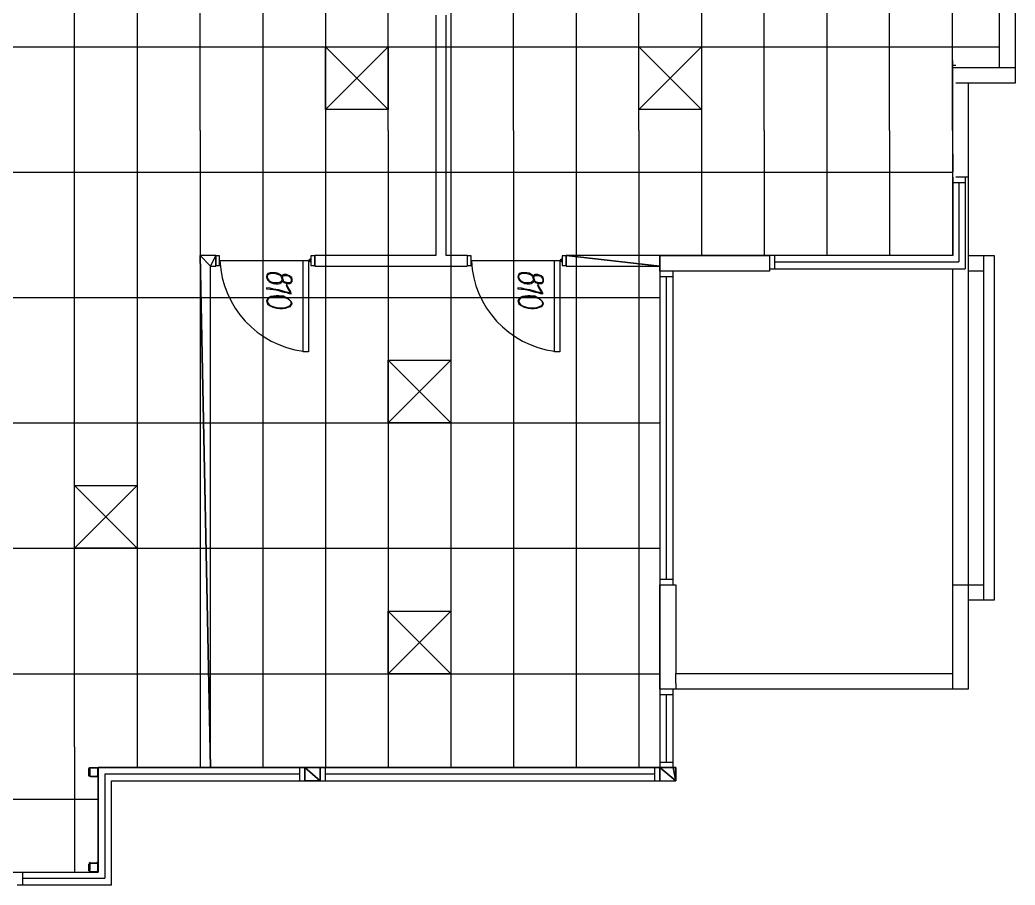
# Model space of a CAD drawing. Header units: millimetres. Extents: x -105583 to -84239, y 226362 to 247787.
# Drawn here: x -93764 to -84239, y 229527 to 237806 of the extents above; entities that cross this region are included whole.
import ezdxf

# ---------------------------------------------------------------- set-up
doc = ezdxf.new("R2010")
doc.units = ezdxf.units.MM
doc.header["$LTSCALE"] = 25.4
doc.linetypes.add('HIDDEN', pattern=[0.375, 0.25, -0.125])
doc.layers.get('0').update_dxf_attribs({"true_color": 0xff5454})
for name, color, linetype, true_color in [('02_Lvl_1', 7, 'Continuous', 0x009987), ('AC', 3, 'Continuous', 0x00ff00), ('Door', 7, 'Continuous', 0x009987), ('PDF_COLUMNS', 7, 'Continuous', 0x000000), ('PDF_DOORS', 7, 'Continuous', 0x000000), ('PDF_FASCIA', 7, 'Continuous', 0x000000), ('PDF_HATCH', 7, 'Continuous', 0x000000), ('PDF_PANELS', 1, 'Continuous', 0xff0000), ('PDF_PARTITIONS', 7, 'Continuous', 0x000000), ('PDF_WINDOWS', 7, 'HIDDEN', 0x000000), ('Tiles', 7, 'HIDDEN', 0xb3b3b3)]:
    doc.layers.add(name, color=color, linetype=linetype, true_color=true_color)

# ---------------------------------------------------------------- blocks, each defined once
blk = doc.blocks.new('Group_13')
at = {"layer": 'AC', "color": 0}
for p, q in [((0, 600), (300, 300)), ((0, 600), (600, 600)), ((0, 0), (0, 600)), ((600, 600), (300, 300)), ((600, 600), (600, 0)), ((300, 300), (0, 0)), ((300, 300), (600, 0)), ((600, 0), (0, 0))]:
    blk.add_line(p, q, dxfattribs=at)
blk = doc.blocks.new('Group_22')
at = {"layer": 'AC', "color": 0}
for p, q in [((0, 600), (300, 300)), ((0, 600), (600, 600)), ((0, 0), (0, 600)), ((600, 600), (300, 300)), ((600, 600), (600, 0)), ((300, 300), (0, 0)), ((300, 300), (600, 0)), ((600, 0), (0, 0))]:
    blk.add_line(p, q, dxfattribs=at)
blk.add_blockref('Group_13', (0, 0), dxfattribs=at)
blk = doc.blocks.new('Group_1')
at = {"color": 0}
for p, q in [((14803.9, 14528.8), (14655.8, 14528.8)), ((18055.1, 14528.8), (18207.5, 14528.8))]:
    blk.add_line(p, q, dxfattribs=at)
at = {"layer": 'PDF_COLUMNS', "color": 7, "true_color": 0xffffff}
for p, q in [((12589.9, 14643.1), (12590.1, 14644)), ((12589.9, 14579.6), (12589.9, 14643.1)), ((12590.1, 14578.6), (12589.9, 14579.6)), ((12590.1, 14644), (12590.3, 14645)), ((12590.3, 14577.7), (12590.1, 14578.6)), ((12590.3, 14645), (12590.6, 14645.9)), ((12590.6, 14576.8), (12590.3, 14577.7)), ((12590.6, 14645.9), (12591, 14646.8)), ((12591, 14575.9), (12590.6, 14576.8)), ((12591, 14646.8), (12591.4, 14647.7)), ((12591.4, 14575), (12591, 14575.9)), ((12591.4, 14647.7), (12591.8, 14648.5)), ((12591.8, 14574.1), (12591.4, 14575)), ((12591.8, 14648.5), (12592.4, 14649.3)), ((12592.4, 14573.3), (12591.8, 14574.1)), ((12592.4, 14649.3), (12592.9, 14650.1)), ((12592.9, 14572.5), (12592.4, 14573.3)), ((12592.9, 14650.1), (12593.6, 14650.9)), ((12593.6, 14650.9), (12594.2, 14651.6)), ((12594.2, 14651.6), (12594.9, 14652.2)), ((12594.9, 14652.2), (12595.7, 14652.8)), ((12595.7, 14652.8), (12596.5, 14653.4)), ((12596.5, 14653.4), (12597.3, 14653.9)), ((12597.3, 14653.9), (12598.2, 14654.3)), ((12598.2, 14654.3), (12599.1, 14654.7)), ((12598.4, 14638.8), (12598.4, 14579.6)), ((12599.1, 14654.7), (12600, 14655)), ((12600, 14655), (12600.9, 14655.3)), ((12600.9, 14655.3), (12601.8, 14655.5)), ((12601.8, 14655.5), (12602.8, 14655.6)), ((12606.8, 14655.8), (12665.9, 14655.6)), ((12666.1, 14647.3), (12606.8, 14647.3)), ((12665.9, 14655.6), (12666.9, 14655.5)), ((12666.9, 14655.5), (12667.8, 14655.3)), ((12667.8, 14655.3), (12668.8, 14655)), ((12668.8, 14655), (12669.7, 14654.7)), ((12669.7, 14654.7), (12670.6, 14654.3)), ((12670.4, 14573.1), (12671, 14573.5)), ((12670.6, 14654.3), (12671.4, 14653.9)), ((12671, 14573.5), (12671.5, 14574)), ((12671.4, 14653.9), (12672.2, 14653.4)), ((12671.5, 14574), (12672, 14574.5)), ((12672, 14574.5), (12672.5, 14575.1)), ((12672.2, 14653.4), (12673, 14652.8)), ((12672.5, 14575.1), (12672.9, 14575.6)), ((12672.9, 14575.6), (12673.3, 14576.2)), ((12673, 14652.8), (12673.8, 14652.2)), ((12673.3, 14576.2), (12673.6, 14576.9)), ((12673.6, 14576.9), (12673.9, 14577.5)), ((12673.8, 14652.2), (12674.5, 14651.6)), ((12673.9, 14577.5), (12674.2, 14578.2)), ((12674.2, 14578.2), (12674.4, 14578.9)), ((12674.4, 14578.9), (12674.6, 14579.6)), ((12674.5, 14651.6), (12675.2, 14650.9)), ((12674.6, 14579.6), (12674.6, 14638.8)), ((12675.2, 14650.9), (12675.8, 14650.1)), ((12675.8, 14650.1), (12676.4, 14649.3)), ((12676.5, 14573.3), (12675.9, 14572.5)), ((12676.4, 14649.3), (12676.9, 14648.5)), ((12677, 14574.1), (12676.5, 14573.3)), ((12676.9, 14648.5), (12677.4, 14647.7)), ((12677.4, 14575), (12677, 14574.1)), ((12677.4, 14647.7), (12677.8, 14646.8)), ((12677.8, 14575.9), (12677.4, 14575)), ((12677.8, 14646.8), (12678.1, 14645.9)), ((12678.2, 14576.8), (12677.8, 14575.9)), ((12678.1, 14645.9), (12678.4, 14645)), ((12678.4, 14577.7), (12678.2, 14576.8)), ((12678.4, 14645), (12678.6, 14644)), ((12678.7, 14578.6), (12678.4, 14577.7)), ((12678.6, 14644), (12678.8, 14643.1)), ((12678.8, 14579.6), (12678.7, 14578.6)), ((12593.6, 14571.8), (12592.9, 14572.5)), ((12594.2, 14571.1), (12593.6, 14571.8)), ((12594.9, 14570.5), (12594.2, 14571.1)), ((12595.7, 14569.8), (12594.9, 14570.5)), ((12596.5, 14569.3), (12595.7, 14569.8)), ((12597.3, 14568.8), (12596.5, 14569.3)), ((12598.2, 14568.3), (12597.3, 14568.8)), ((12599.1, 14568), (12598.2, 14568.3)), ((12600, 14567.6), (12599.1, 14568)), ((12600.9, 14567.4), (12600, 14567.6)), ((12601.8, 14567.2), (12600.9, 14567.4)), ((12602.8, 14567), (12601.8, 14567.2)), ((12606.8, 14571.1), (12665.8, 14571.3)), ((12666.1, 14566.9), (12606.8, 14566.9)), ((12665.8, 14571.3), (12666.5, 14571.4)), ((12667.1, 14567), (12666.1, 14566.9)), ((12666.5, 14571.4), (12667.2, 14571.6)), ((12668, 14567.3), (12667.1, 14567)), ((12667.2, 14571.6), (12667.9, 14571.8)), ((12667.9, 14571.8), (12668.5, 14572)), ((12668.9, 14567.5), (12668, 14567.3)), ((12668.5, 14572), (12669.2, 14572.4)), ((12669.8, 14567.9), (12668.9, 14567.5)), ((12669.2, 14572.4), (12669.8, 14572.7)), ((12669.8, 14572.7), (12670.4, 14573.1)), ((12670.7, 14568.3), (12669.8, 14567.9)), ((12671.6, 14568.7), (12670.7, 14568.3)), ((12672.4, 14569.2), (12671.6, 14568.7)), ((12673.2, 14569.8), (12672.4, 14569.2)), ((12673.9, 14570.4), (12673.2, 14569.8)), ((12674.6, 14571.1), (12673.9, 14570.4)), ((12675.3, 14571.8), (12674.6, 14571.1)), ((12675.9, 14572.5), (12675.3, 14571.8)), ((12589.9, 13665.2), (12589.9, 13728.7)), ((12598.4, 13728.7), (12598.4, 13669.4)), ((12606.8, 13741.4), (12666.1, 13741.4)), ((12666.1, 13737.1), (12606.8, 13737.1)), ((12666.1, 13741.4), (12666.8, 13741.2)), ((12666.8, 13741.2), (12667.5, 13741)), ((12667.5, 13741), (12668.2, 13740.7)), ((12668.2, 13740.7), (12668.8, 13740.4)), ((12668.8, 13740.4), (12669.4, 13740.1)), ((12669.4, 13740.1), (12670, 13739.7)), ((12670, 13739.7), (12670.6, 13739.3)), ((12670.6, 13739.3), (12671.2, 13738.8)), ((12671.2, 13738.8), (12671.7, 13738.3)), ((12671.7, 13738.3), (12672.1, 13737.8)), ((12672.1, 13737.8), (12672.6, 13737.2)), ((12672.6, 13737.2), (12673, 13736.6)), ((12673, 13736.6), (12673.3, 13736)), ((12673.3, 13736), (12673.6, 13735.3)), ((12673.6, 13735.3), (12673.9, 13734.7)), ((12673.9, 13734.7), (12674.1, 13734)), ((12674.1, 13734), (12674.3, 13733.3)), ((12674.3, 13733.3), (12674.4, 13732.6)), ((12674.6, 13669.4), (12674.6, 13728.7)), ((12606.8, 13660.9), (12665.8, 13661.1)), ((12665.8, 13661.1), (12666.5, 13661.2)), ((12666.5, 13661.2), (12667.2, 13661.4)), ((12667.2, 13661.4), (12667.9, 13661.6)), ((12667.9, 13661.6), (12668.5, 13661.9)), ((12668.5, 13661.9), (12669.2, 13662.2)), ((12669.2, 13662.2), (12669.8, 13662.5)), ((12669.8, 13662.5), (12670.4, 13662.9)), ((12670.4, 13662.9), (12671, 13663.4)), ((12671, 13663.4), (12671.5, 13663.9)), ((12671.5, 13663.9), (12672, 13664.4)), ((12672, 13664.4), (12672.5, 13664.9)), ((12672.5, 13664.9), (12672.9, 13665.5)), ((12672.9, 13665.5), (12673.3, 13666.1)), ((12673.3, 13666.1), (12673.6, 13666.7)), ((12673.6, 13666.7), (12673.9, 13667.4)), ((12673.9, 13667.4), (12674.2, 13668)), ((12674.2, 13668), (12674.4, 13668.7)), ((12674.4, 13668.7), (12674.6, 13669.4))]:
    blk.add_line(p, q, dxfattribs=at)
for centre, radius, start, end in [((12604.7, 14641), 10.6, 99.69748, 170.30252), ((12604.7, 14581.7), 10.6, 189.69748, 260.30252), ((12664, 14641), 10.6, 9.66018, 80.33979), ((12604.7, 13730.8), 14.8, 97.48223, 172.51777), ((12604.7, 13730.8), 10.6, 99.69748, 170.30252), ((12664, 13730.8), 14.8, 7.49718, 82.52138), ((12604.7, 13671.5), 14.8, 187.48223, 262.51777), ((12604.7, 13671.5), 10.6, 189.69748, 260.30252), ((12664, 13671.5), 14.8, 277.48223, 352.51777)]:
    blk.add_arc(centre, radius, start, end, dxfattribs=at)
at = {"layer": 'PDF_FASCIA', "color": 7, "true_color": 0xffffff}
for p, q in [((21306.3, 21352.9), (21306.3, 22055.6)), ((21454.5, 22055.6), (21454.5, 21352.9)), ((21005.8, 19553.7), (21153.9, 19553.7)), ((21153.9, 19553.7), (21255.5, 19553.7)), ((21153.9, 19405.6), (21153.9, 19553.7)), ((21255.5, 19553.7), (21255.5, 17619.1)), ((21153.9, 19405.6), (21005.8, 19405.6)), ((21153.9, 16404.1), (21153.9, 19405.6)), ((21255.5, 17619.1), (21255.5, 16256)), ((21005.8, 16404.1), (21153.9, 16404.1)), ((21153.9, 16256), (21153.9, 16404.1)), ((21153.9, 16256), (21005.8, 16256)), ((21255.5, 16256), (21153.9, 16256))]:
    blk.add_line(p, q, dxfattribs=at)
at = {"layer": 'PDF_PANELS', "color": 7, "true_color": 0xffffff}
for p, q in [((20857.6, 21352.9), (21306.3, 21352.9)), ((20857.6, 21306.3), (20857.6, 21352.9)), ((21306.3, 21352.9), (21454.5, 21352.9)), ((21454.5, 21352.9), (21454.5, 21204.7)), ((20857.6, 21204.7), (20857.6, 21306.3)), ((20857.6, 20751.8), (20857.6, 21204.7)), ((21005.8, 21204.7), (20887.2, 21204.7)), ((21005.8, 21204.7), (21005.8, 20303)), ((21454.5, 21204.7), (21005.8, 21204.7)), ((20857.6, 20404.6), (20857.6, 20751.8)), ((20857.6, 20303), (20857.6, 20404.6)), ((21005.8, 20303), (20980.4, 20303)), ((21005.8, 20303), (21005.8, 19553.7)), ((18055.1, 19553.7), (19105, 19553.7)), ((18055.1, 19405.6), (18055.1, 19553.7)), ((19105, 19553.7), (19105, 19426.7)), ((21005.8, 19553.7), (21005.8, 19405.6)), ((18182.1, 19405.6), (18055.1, 19405.6)), ((18969.5, 19405.6), (18182.1, 19405.6)), ((19105, 19405.6), (18969.5, 19405.6)), ((19105, 19426.7), (19105, 19405.6)), ((20857.6, 16404.1), (20857.6, 19426.7)), ((21005.8, 19405.6), (21005.8, 16404.1)), ((18055.1, 15405.1), (18055.1, 16404.1)), ((18055.1, 16404.1), (18182.1, 16404.1)), ((18182.1, 16404.1), (18207.5, 16404.1)), ((18207.5, 16404.1), (18207.5, 15697.2)), ((20857.6, 16404.1), (21005.8, 16404.1)), ((20857.6, 15879.2), (20857.6, 16404.1)), ((21005.8, 16404.1), (21005.8, 16256)), ((21005.8, 16256), (21005.8, 16230.6)), ((21005.8, 16230.6), (21005.8, 15405.1)), ((20857.6, 15553.2), (20857.6, 15879.2)), ((18207.5, 15697.2), (18207.5, 15671.8)), ((18207.5, 15671.8), (18207.5, 15553.2)), ((18207.5, 15553.2), (20857.6, 15553.2)), ((18207.5, 15477), (18207.5, 15553.2)), ((20857.6, 15405.1), (20857.6, 15553.2)), ((18207.5, 15460.1), (18207.5, 15477)), ((18207.5, 15460.1), (18207.5, 15405.1)), ((18182.1, 15405.1), (18055.1, 15405.1)), ((18207.5, 15405.1), (18182.1, 15405.1)), ((19532.6, 15405.1), (18207.5, 15405.1)), ((20857.6, 15405.1), (19532.6, 15405.1)), ((21005.8, 15405.1), (20857.6, 15405.1)), ((14655.8, 14655.8), (14803.9, 14655.8)), ((14655.8, 14528.8), (14655.8, 14655.8)), ((14803.9, 14655.8), (14803.9, 14528.8)), ((18055.1, 14655.8), (18182.1, 14655.8)), ((18055.1, 14528.8), (18055.1, 14655.8)), ((18182.1, 14655.8), (18207.5, 14655.8)), ((18207.5, 14655.8), (18207.5, 14528.8))]:
    blk.add_line(p, q, dxfattribs=at)
at = {"layer": 'PDF_WINDOWS', "color": 7, "true_color": 0xffffff}
for p, q in [((20857.6, 20303), (20857.6, 20252.2)), ((20980.4, 20303), (20887.2, 20303)), ((20980.4, 20252.2), (20980.4, 20303)), ((20857.6, 20252.2), (20916.9, 20252.2)), ((20857.6, 20252.2), (20857.6, 19553.7)), ((20916.9, 20252.2), (20916.9, 19490.2)), ((20916.9, 20252.2), (20980.4, 20252.2)), ((20980.4, 19426.7), (20980.4, 20252.2)), ((19155.8, 19553.7), (19105, 19553.7)), ((20857.6, 19553.7), (19155.8, 19553.7)), ((19155.8, 19490.2), (19155.8, 19553.7)), ((19155.8, 19426.7), (19155.8, 19490.2)), ((20916.9, 19490.2), (19155.8, 19490.2)), ((18055.1, 19405.6), (18055.1, 19354.8)), ((18055.1, 19354.8), (18118.6, 19354.8)), ((18055.1, 19354.8), (18055.1, 16454.9)), ((18118.6, 16454.9), (18118.6, 19354.8)), ((18118.6, 19354.8), (18182.1, 19354.8)), ((18182.1, 19354.8), (18182.1, 19405.6)), ((18182.1, 16454.9), (18182.1, 19354.8)), ((19105, 19426.7), (19155.8, 19426.7)), ((19155.8, 19426.7), (20857.6, 19426.7)), ((20857.6, 19426.7), (20980.4, 19426.7)), ((18118.6, 16454.9), (18055.1, 16454.9)), ((18055.1, 16454.9), (18055.1, 16404.1)), ((18182.1, 16454.9), (18118.6, 16454.9)), ((18182.1, 16404.1), (18182.1, 16454.9)), ((18055.1, 15405.1), (18055.1, 15354.3)), ((18055.1, 15354.3), (18118.6, 15354.3)), ((18055.1, 15354.3), (18055.1, 14702.3)), ((18118.6, 14702.3), (18118.6, 15354.3)), ((18118.6, 15354.3), (18182.1, 15354.3)), ((18182.1, 15354.3), (18182.1, 15405.1)), ((18182.1, 14702.3), (18182.1, 15354.3)), ((18118.6, 14702.3), (18055.1, 14702.3)), ((18055.1, 14702.3), (18055.1, 14655.8)), ((18182.1, 14702.3), (18118.6, 14702.3)), ((18182.1, 14655.8), (18182.1, 14702.3)), ((12678.8, 14655.8), (12678.8, 14643.1)), ((14605, 14655.8), (12678.8, 14655.8)), ((12678.8, 14643.1), (12678.8, 14579.6)), ((12678.8, 14579.6), (12678.8, 13728.7)), ((12742.3, 14592.3), (12742.3, 13593.2)), ((14605, 14592.3), (12742.3, 14592.3)), ((14605, 14655.8), (14605, 14592.3)), ((14655.8, 14655.8), (14605, 14655.8)), ((14605, 14592.3), (14605, 14528.8)), ((14854.7, 14655.8), (14803.9, 14655.8)), ((14854.7, 14592.3), (14854.7, 14655.8)), ((18004.3, 14655.8), (14854.7, 14655.8)), ((14854.7, 14528.8), (14854.7, 14592.3)), ((18004.3, 14592.3), (14854.7, 14592.3)), ((18004.3, 14655.8), (18004.3, 14592.3)), ((18055.1, 14655.8), (18004.3, 14655.8)), ((18004.3, 14592.3), (18004.3, 14528.8)), ((12805.8, 13529.7), (12805.8, 14528.8)), ((12805.8, 14528.8), (14605, 14528.8)), ((14605, 14528.8), (14655.8, 14528.8)), ((14803.9, 14528.8), (14854.7, 14528.8)), ((14854.7, 14528.8), (18004.3, 14528.8)), ((18004.3, 14528.8), (18055.1, 14528.8)), ((12678.8, 13728.7), (12678.8, 13665.2)), ((11904.1, 13652.5), (11954.9, 13652.5)), ((11954.9, 13652.5), (11954.9, 13593.2)), ((11954.9, 13652.5), (12606.8, 13652.5)), ((12606.8, 13652.5), (12666.1, 13652.5)), ((12666.1, 13652.5), (12678.8, 13652.5)), ((12678.8, 13665.2), (12678.8, 13652.5)), ((11954.9, 13529.7), (11904.1, 13529.7)), ((12742.3, 13593.2), (11954.9, 13593.2)), ((11954.9, 13593.2), (11954.9, 13529.7)), ((12805.8, 13529.7), (11954.9, 13529.7))]:
    blk.add_line(p, q, dxfattribs=at)
at = {"color": 0}
mesh = blk.add_polyface(dxfattribs=at)
corners = [(14803.9, 14528.8), (14655.8, 14655.8), (14655.8, 14528.8), (14803.9, 14655.8)]
mesh.append_faces([[corners[k] for k in face] for face in [(0, 1, 2), (1, 0, 3)]], dxfattribs={"vtx0": -1, "color": 0})
mesh = blk.add_polyface(dxfattribs=at)
corners = [(18207.5, 14528.8), (18055.1, 14655.8), (18055.1, 14528.8), (18182.1, 14655.8), (18207.5, 14655.8)]
mesh.append_faces([[corners[k] for k in face] for face in [(0, 1, 2), (3, 0, 4)]], dxfattribs={"vtx0": -1, "color": 0})
mesh.append_faces([[corners[k] for k in face] for face in [(1, 0, 3)]], dxfattribs={"vtx0": -1, "vtx1": -1, "color": 0})
blk = doc.blocks.new('Group_2')
at = {"color": 0}
blk.add_blockref('Group_1', (0, 0), dxfattribs=at)
blk = doc.blocks.new('Group_5')
at = {"layer": 'Tiles', "color": 0}
for p, q in [((276619.9, 170132.2), (276619.9, 171332.2)), ((277219.9, 171332.2), (277219.9, 170132.2)), ((277819.9, 170132.2), (277819.9, 171332.2)), ((278419.9, 171332.2), (278419.9, 170132.2)), ((279019.9, 171332.2), (279019.9, 170132.2)), ((279619.9, 170132.2), (279619.9, 171332.2)), ((280219.3, 171332.2), (280219.3, 170132.2)), ((280819.9, 170132.2), (280819.9, 171332.2)), ((281419.9, 171332.2), (281419.9, 170132.2)), ((282019.9, 170132.2), (282019.9, 171332.2)), ((282619.8, 171332.2), (282619.9, 170132.2)), ((283219.9, 170132.2), (283219.9, 171332.2)), ((283819.9, 171332.2), (283819.9, 170132.2)), ((284419.9, 170132.2), (284419.9, 171332.2)), ((285019.9, 171332.2), (285019.9, 170132.2)), ((276019.9, 170132.2), (276619.9, 170132.2)), ((276619.9, 170132.2), (277219.9, 170132.2)), ((276619.9, 168932.2), (276619.9, 170132.2)), ((277219.9, 170132.2), (277219.9, 169329.2)), ((277219.9, 170132.2), (277819.9, 170132.2)), ((277819.9, 169329.2), (277819.9, 170132.2)), ((277819.9, 170132.2), (278419.9, 170132.2)), ((278419.9, 170132.2), (278419.9, 169329.2)), ((278419.9, 170132.2), (279019.9, 170132.2)), ((279019.9, 170132.2), (279019.9, 169329.2)), ((279019.9, 170132.2), (279619.9, 170132.2)), ((279619.9, 169329.2), (279619.9, 170132.2)), ((279619.9, 170132.2), (280219.3, 170132.2)), ((280219.3, 170132.2), (280219.3, 169329.2)), ((280219.3, 170132.2), (280819.9, 170132.2)), ((280819.9, 169329.2), (280819.9, 170132.2)), ((280819.9, 170132.2), (281419.9, 170132.2)), ((281419.9, 170132.2), (281419.9, 169329.2)), ((281419.9, 170132.2), (282019.9, 170132.2)), ((282019.9, 169329.2), (282019.9, 170132.2)), ((282019.9, 170132.2), (282619.9, 170132.2)), ((282619.9, 170132.2), (282619.9, 169329.2)), ((282619.9, 170132.2), (283219.9, 170132.2)), ((283219.9, 169329.2), (283219.9, 170132.2)), ((283219.9, 170132.2), (283819.9, 170132.2)), ((283819.9, 170132.2), (283819.9, 169329.2)), ((283819.9, 170132.2), (284419.9, 170132.2)), ((284419.9, 169329.2), (284419.9, 170132.2)), ((284419.9, 170132.2), (285019.9, 170132.2)), ((285019.9, 170132.2), (285019.9, 169329.2)), ((285019.9, 170132.2), (285024.2, 168932.2)), ((285019.9, 170132.2), (285472.9, 170132.2)), ((277219.9, 169329.2), (277219.9, 168932.2)), ((277819.9, 169329.2), (277819.9, 168932.2)), ((278419.9, 169329.2), (278419.9, 168932.2)), ((279019.9, 169329.2), (279019.9, 168932.2)), ((279619.9, 169329.2), (279619.9, 168932.2)), ((280219.3, 169329.2), (280219.3, 168932.2)), ((280819.9, 169329.2), (280819.9, 168932.2)), ((281419.9, 169329.2), (281419.9, 168932.2)), ((282019.9, 169329.2), (282019.9, 168932.2)), ((282619.9, 169329.2), (282619.9, 168932.2)), ((283219.9, 169329.2), (283219.9, 168932.2)), ((283819.9, 169329.2), (283819.9, 168932.2)), ((284419.9, 169329.2), (284419.9, 168932.2)), ((285024.2, 168932.2), (285024.2, 169329.2)), ((276019.9, 168932.2), (276619.9, 168932.2)), ((276619.9, 167732.2), (276619.9, 168932.2)), ((276619.9, 168932.2), (277219.9, 168932.2)), ((277219.9, 168932.2), (277819.9, 168932.2)), ((277219.9, 168932.2), (277219.9, 167732.2)), ((277819.9, 168932.2), (278419.9, 168932.2)), ((277819.9, 168932.2), (277819.9, 167732.2)), ((278419.9, 168932.2), (279019.9, 168932.2)), ((278419.9, 168932.2), (278419.9, 167732.2)), ((279019.9, 168932.2), (279619.9, 168932.2)), ((279019.9, 168932.2), (279019.9, 167732.2)), ((279619.9, 168932.2), (280219.3, 168932.2)), ((279619.9, 168932.2), (279619.9, 167732.2)), ((280219.3, 168932.2), (280819.9, 168932.2)), ((280219.3, 168932.2), (280219.3, 167732.2)), ((280819.9, 168932.2), (281419.9, 168932.2)), ((280819.9, 168932.2), (280819.9, 167732.2)), ((281419.9, 168932.2), (282019.9, 168932.2)), ((281419.9, 168932.2), (281419.9, 167732.2)), ((282019.9, 168932.2), (282619.9, 168932.2)), ((282019.9, 168932.2), (282019.9, 167732.2)), ((282619.9, 168932.2), (283219.9, 168932.2)), ((282619.9, 168932.2), (282619.9, 168133.5)), ((283219.9, 168932.2), (283819.9, 168932.2)), ((283219.9, 168932.2), (283219.9, 168133.5)), ((283819.9, 168932.2), (284419.9, 168932.2)), ((283819.9, 168932.2), (283819.9, 168133.5)), ((284419.9, 168932.2), (285024.2, 168932.2)), ((284419.9, 168932.2), (284419.9, 168133.5)), ((285024.2, 168880.5), (285024.2, 168932.2)), ((285024.2, 168133.5), (285024.2, 168880.5)), ((282619.9, 168133.5), (282221.7, 168133.5)), ((282221.7, 168133.5), (282221.7, 167732.2)), ((283219.9, 168133.5), (282619.9, 168133.5)), ((283819.9, 168133.5), (283219.9, 168133.5)), ((284419.9, 168133.5), (283819.9, 168133.5)), ((285024.2, 168133.5), (284419.9, 168133.5)), ((276019.9, 167732.2), (276619.9, 167732.2)), ((276619.9, 166532.2), (276619.9, 167732.2)), ((276619.9, 167732.2), (277219.9, 167732.2)), ((277219.9, 167732.2), (277819.9, 167732.2)), ((277219.9, 167732.2), (277219.9, 166532.2)), ((277819.9, 167732.2), (278419.9, 167732.2)), ((277819.9, 167732.2), (277819.9, 166532.2)), ((278419.9, 167732.2), (279019.9, 167732.2)), ((278419.9, 167732.2), (278419.9, 166532.2)), ((279019.9, 167732.2), (279619.9, 167732.2)), ((279019.9, 167732.2), (279019.9, 166532.2)), ((279619.9, 167732.2), (280219.3, 167732.2)), ((279619.9, 167732.2), (279619.9, 166532.2)), ((280219.3, 167732.2), (280819.9, 167732.2)), ((280219.3, 167732.2), (280219.3, 166532.2)), ((280819.9, 167732.2), (281419.9, 167732.2)), ((280819.9, 167732.2), (280819.9, 166532.2)), ((281419.9, 167732.2), (282019.9, 167732.2)), ((281419.9, 167732.2), (281419.9, 166532.2)), ((282019.9, 167732.2), (282019.9, 166532.2)), ((282019.9, 167732.2), (282221.7, 167732.2)), ((282221.7, 167732.2), (282221.7, 166532.2)), ((276019.9, 166532.2), (276619.9, 166532.2)), ((276619.9, 166532.2), (276845.4, 166532.2)), ((276619.9, 165332.2), (276619.9, 166532.2)), ((276845.4, 166532.2), (277219.9, 166532.2)), ((277219.9, 166532.2), (277819.9, 166532.2)), ((277219.9, 166532.2), (277219.9, 165332.2)), ((277819.9, 166532.2), (278419.9, 166532.2)), ((277819.9, 166532.2), (277819.9, 165332.2)), ((278419.9, 166532.2), (279019.9, 166532.2)), ((278419.9, 166532.2), (278419.9, 165332.2)), ((279019.9, 166532.2), (279619.9, 166532.2)), ((279019.9, 166532.2), (279019.9, 165332.2)), ((279619.9, 166532.2), (280219.3, 166532.2)), ((279619.9, 166532.2), (279619.9, 165332.2)), ((280219.3, 166532.2), (280819.9, 166532.2)), ((280219.3, 166532.2), (280219.3, 165332.2)), ((280819.9, 166532.2), (281419.9, 166532.2)), ((280819.9, 166532.2), (280819.9, 165332.2)), ((281419.9, 166532.2), (282019.9, 166532.2)), ((281419.9, 166532.2), (281419.9, 165332.2)), ((282019.9, 166532.2), (282019.9, 165332.2)), ((282019.9, 166532.2), (282221.7, 166532.2)), ((282221.7, 166532.2), (282221.7, 165332.2)), ((276019.9, 165332.2), (276619.9, 165332.2)), ((276619.9, 165332.2), (276845.4, 165332.2)), ((276619.9, 164132.2), (276619.9, 165332.2)), ((276845.4, 165332.2), (277219.9, 165332.2)), ((277219.9, 165332.2), (277819.9, 165332.2)), ((277219.9, 165332.2), (277219.9, 164132.2)), ((277819.9, 165332.2), (278419.9, 165332.2)), ((277819.9, 165332.2), (277819.9, 164132.2)), ((278419.9, 165332.2), (279019.9, 165332.2)), ((278419.9, 165332.2), (278419.9, 164132.2)), ((279019.9, 165332.2), (279619.9, 165332.2)), ((279019.9, 165332.2), (279019.9, 164132.2)), ((279619.9, 165332.2), (280219.3, 165332.2)), ((279619.9, 165332.2), (279619.9, 164132.2)), ((280219.3, 165332.2), (280819.9, 165332.2)), ((280219.3, 165332.2), (280219.3, 164132.2)), ((280819.9, 165332.2), (281419.9, 165332.2)), ((280819.9, 165332.2), (280819.9, 164132.2)), ((281419.9, 165332.2), (282019.9, 165332.2)), ((281419.9, 165332.2), (281419.9, 164132.2)), ((282019.9, 165332.2), (282019.9, 164132.2)), ((282019.9, 165332.2), (282221.7, 165332.2)), ((282221.7, 165332.2), (282221.7, 164132.2)), ((276019.9, 164132.2), (276619.9, 164132.2)), ((276619.9, 163432.2), (276619.9, 164132.2)), ((276619.9, 164132.2), (277219.9, 164132.2)), ((277219.9, 164132.2), (277819.9, 164132.2)), ((277219.9, 164132.2), (277219.9, 163235.5)), ((277819.9, 164132.2), (278419.9, 164132.2)), ((277819.9, 164132.2), (277819.9, 163235.5)), ((278419.9, 164132.2), (279019.9, 164132.2)), ((278419.9, 164132.2), (278419.9, 163235.5)), ((279019.9, 164132.2), (279619.9, 164132.2)), ((279019.9, 164132.2), (279019.9, 163235.5)), ((279619.9, 164132.2), (280219.3, 164132.2)), ((279619.9, 164132.2), (279619.9, 163235.5)), ((280219.3, 164132.2), (280819.9, 164132.2)), ((280219.3, 164132.2), (280219.3, 163235.5)), ((280819.9, 164132.2), (281419.9, 164132.2)), ((280819.9, 164132.2), (280819.9, 163235.5)), ((281419.9, 164132.2), (282019.9, 164132.2)), ((281419.9, 164132.2), (281419.9, 163235.5)), ((282019.9, 164132.2), (282221.7, 164132.2)), ((282019.9, 164132.2), (282019.9, 163235.5)), ((282221.7, 164132.2), (282221.7, 163982.5)), ((282221.7, 163982.5), (282221.7, 163235.5)), ((276619.9, 163432.2), (276619.9, 162932.2)), ((276845.4, 163225.6), (276845.4, 163235.5)), ((276845.4, 163235.5), (277219.9, 163235.5)), ((276845.4, 162932.2), (276845.4, 163225.6)), ((277219.9, 163235.5), (277819.9, 163235.5)), ((277819.9, 163235.5), (278419.9, 163235.5)), ((278419.9, 163235.5), (279019.9, 163235.5)), ((279019.9, 163235.5), (279619.9, 163235.5)), ((279619.9, 163235.5), (280219.3, 163235.5)), ((280219.3, 163235.5), (280819.9, 163235.5)), ((280819.9, 163235.5), (281419.9, 163235.5)), ((281419.9, 163235.5), (282019.9, 163235.5)), ((282019.9, 163235.5), (282221.7, 163235.5)), ((276019.9, 162932.2), (276619.9, 162932.2)), ((276619.9, 162932.2), (276619.9, 162232.2)), ((276619.9, 162932.2), (276845.4, 162932.2)), ((276845.4, 162232.2), (276845.4, 162932.2)), ((276019.9, 162232.2), (276619.9, 162232.2)), ((276619.9, 162232.2), (276845.4, 162232.2))]:
    blk.add_line(p, q, dxfattribs=at)
blk = doc.blocks.new('Group_4')
at = {"layer": 'PDF_DOORS', "color": 7, "true_color": 0xffffff}
for p, q in [((0, 948.3), (0, 910.2)), ((0, 910.2), (36.9, 910.2)), ((36.9, 910.2), (46.6, 910.2)), ((46.6, 910.2), (46.6, 891.4)), ((46.6, 910.2), (48.3, 910.2)), ((46.6, 891.4), (46.6, 889)), ((46.6, 889), (918.6, 889)), ((46.6, 889), (46.6, 838.2)), ((48.3, 910.2), (93.1, 910.2)), ((93.1, 910.2), (93.1, 948.3)), ((918.6, 889), (918.6, 838.2)), ((46.6, 838.2), (46.6, 41)), ((912.8, 838.2), (46.6, 838.2)), ((918.6, 838.2), (912.8, 838.2)), ((0, 38.1), (0, 0)), ((46.6, 38.1), (0, 38.1)), ((46.6, 41), (46.6, 38.1)), ((93.1, 38.1), (46.6, 38.1)), ((93.1, 0), (93.1, 38.1))]:
    blk.add_line(p, q, dxfattribs=at)
for centre, radius, start, end in [((42.6, 901.3), 10.6, 122.66111, 291.81649), ((42.6, 901.3), 10.6, 57.33889, 122.66111), ((42.6, 901.3), 10.6, 291.81649, 0), ((42.6, 901.3), 10.6, 0, 57.33889), ((0.3, 960.5), 920.7, 272.88078, 352.36455), ((0.3, 960.5), 920.7, 352.36455, 352.55676), ((0.3, 960.5), 920.7, 272.6532, 272.88078)]:
    blk.add_arc(centre, radius, start, end, dxfattribs=at)
at = {"layer": 'PDF_PANELS', "color": 7, "true_color": 0xffffff}
for p, q in [((93.1, 948.3), (0, 948.3)), ((0, 0), (93.1, 0))]:
    blk.add_line(p, q, dxfattribs=at)
at = {"layer": 'PDF_PARTITIONS', "color": 7, "true_color": 0xffffff}
for p, q in [((186.3, 698.5), (177.8, 677.3)), ((177.8, 677.3), (177.8, 664.6)), ((190.5, 711.2), (186.3, 698.5)), ((186.3, 673.1), (190.5, 694.3)), ((186.3, 660.4), (186.3, 673.1)), ((199, 719.7), (190.5, 711.2)), ((190.5, 694.3), (194.7, 707)), ((194.7, 707), (203.2, 711.2)), ((207.4, 728.1), (199, 719.7)), ((203.2, 711.2), (211.7, 719.7)), ((220.1, 732.4), (207.4, 728.1)), ((211.7, 719.7), (224.4, 723.9)), ((232.8, 732.4), (220.1, 732.4)), ((224.4, 723.9), (232.8, 723.9)), ((245.5, 732.4), (232.8, 732.4)), ((232.8, 723.9), (245.5, 723.9)), ((254, 723.9), (245.5, 732.4)), ((245.5, 723.9), (249.8, 719.7)), ((249.8, 719.7), (258.2, 711.2)), ((254, 677.3), (249.8, 664.6)), ((262.5, 711.2), (254, 723.9)), ((258.2, 694.3), (254, 677.3)), ((258.2, 711.2), (258.2, 694.3)), ((258.2, 664.6), (262.5, 677.3)), ((262.5, 694.3), (262.5, 711.2)), ((262.5, 677.3), (262.5, 694.3)), ((296.3, 690), (275.2, 681.6)), ((275.2, 681.6), (275.2, 673.1)), ((275.2, 673.1), (296.3, 681.6)), ((317.5, 702.7), (296.3, 690)), ((296.3, 681.6), (317.5, 694.3)), ((338.7, 715.4), (317.5, 702.7)), ((317.5, 694.3), (334.4, 702.7)), ((334.4, 702.7), (355.6, 715.4)), ((347.1, 673.1), (334.4, 635)), ((359.8, 723.9), (338.7, 715.4)), ((351.4, 694.3), (347.1, 673.1)), ((347.1, 656.2), (351.4, 677.3)), ((355.6, 715.4), (351.4, 694.3)), ((351.4, 677.3), (359.8, 702.7)), ((364.1, 723.9), (359.8, 723.9)), ((359.8, 702.7), (364.1, 723.9)), ((397.9, 673.1), (385.2, 651.9)), ((393.7, 647.7), (406.4, 685.8)), ((406.4, 694.3), (397.9, 673.1)), ((406.4, 685.8), (431.8, 715.4)), ((419.1, 707), (406.4, 694.3)), ((431.8, 719.7), (419.1, 707)), ((444.5, 728.1), (431.8, 719.7)), ((431.8, 715.4), (444.5, 719.7)), ((457.2, 732.4), (444.5, 728.1)), ((444.5, 719.7), (453, 723.9)), ((453, 723.9), (478.4, 711.2)), ((469.9, 723.9), (457.2, 732.4)), ((482.6, 715.4), (469.9, 723.9)), ((478.4, 711.2), (486.8, 690)), ((491.1, 694.3), (482.6, 715.4)), ((486.8, 690), (495.3, 664.6)), ((499.5, 668.9), (491.1, 694.3)), ((503.8, 643.5), (499.5, 668.9)), ((165.1, 592.7), (160.9, 571.5)), ((173.6, 609.6), (165.1, 592.7)), ((169.3, 571.5), (173.6, 592.7)), ((182, 622.3), (173.6, 609.6)), ((173.6, 592.7), (182, 609.6)), ((177.8, 664.6), (177.8, 651.9)), ((177.8, 651.9), (182, 643.5)), ((182, 643.5), (186.3, 639.2)), ((194.7, 635), (182, 622.3)), ((182, 609.6), (194.7, 622.3)), ((186.3, 651.9), (186.3, 660.4)), ((190.5, 643.5), (186.3, 651.9)), ((186.3, 639.2), (194.7, 635)), ((199, 643.5), (190.5, 643.5)), ((194.7, 622.3), (207.4, 630.8)), ((207.4, 639.2), (199, 643.5)), ((211.7, 643.5), (207.4, 639.2)), ((207.4, 630.8), (211.7, 630.8)), ((215.9, 643.5), (211.7, 643.5)), ((211.7, 630.8), (215.9, 630.8)), ((220.1, 643.5), (215.9, 643.5)), ((215.9, 630.8), (220.1, 635)), ((232.8, 647.7), (220.1, 643.5)), ((220.1, 635), (224.4, 635)), ((224.4, 635), (237.1, 630.8)), ((245.5, 651.9), (232.8, 647.7)), ((237.1, 639.2), (245.5, 647.7)), ((249.8, 635), (237.1, 639.2)), ((237.1, 630.8), (245.5, 626.5)), ((249.8, 664.6), (245.5, 651.9)), ((245.5, 647.7), (254, 651.9)), ((245.5, 626.5), (254, 613.8)), ((254, 626.5), (249.8, 635)), ((254, 651.9), (258.2, 664.6)), ((262.5, 613.8), (254, 626.5)), ((254, 613.8), (258.2, 596.9)), ((258.2, 596.9), (258.2, 580)), ((258.2, 580), (258.2, 554.6)), ((266.7, 596.9), (262.5, 613.8)), ((262.5, 550.3), (266.7, 575.7)), ((266.7, 575.7), (266.7, 596.9)), ((321.7, 575.7), (317.5, 554.6)), ((326, 601.1), (321.7, 575.7)), ((321.7, 554.6), (326, 575.7)), ((334.4, 635), (326, 601.1)), ((326, 575.7), (330.2, 601.1)), ((330.2, 601.1), (342.9, 639.2)), ((342.9, 639.2), (347.1, 656.2)), ((385.2, 630.8), (381, 605.4)), ((381, 605.4), (381, 580)), ((381, 580), (385.2, 554.6)), ((385.2, 651.9), (385.2, 630.8)), ((385.2, 605.4), (389.5, 626.5)), ((385.2, 580), (385.2, 605.4)), ((389.5, 558.8), (385.2, 580)), ((389.5, 626.5), (393.7, 647.7)), ((495.3, 584.2), (486.8, 550.3)), ((491.1, 546.1), (499.5, 584.2)), ((495.3, 664.6), (499.5, 639.2)), ((499.5, 613.8), (495.3, 584.2)), ((499.5, 639.2), (499.5, 613.8)), ((499.5, 584.2), (503.8, 613.8)), ((503.8, 613.8), (503.8, 643.5)), ((160.9, 571.5), (160.9, 546.1)), ((160.9, 546.1), (160.9, 520.7)), ((160.9, 520.7), (169.3, 499.5)), ((165.1, 546.1), (169.3, 571.5)), ((169.3, 524.9), (165.1, 546.1)), ((173.6, 508), (169.3, 524.9)), ((169.3, 499.5), (182, 491.1)), ((186.3, 495.3), (173.6, 508)), ((182, 491.1), (199, 486.8)), ((199, 495.3), (186.3, 495.3)), ((215.9, 499.5), (199, 495.3)), ((199, 486.8), (215.9, 491.1)), ((228.6, 508), (215.9, 499.5)), ((215.9, 491.1), (232.8, 499.5)), ((241.3, 516.5), (228.6, 508)), ((232.8, 499.5), (245.5, 512.2)), ((249.8, 533.4), (241.3, 516.5)), ((245.5, 512.2), (254, 529.2)), ((258.2, 554.6), (249.8, 533.4)), ((254, 529.2), (262.5, 550.3)), ((309, 520.7), (304.8, 486.8)), ((304.8, 486.8), (313.3, 486.8)), ((317.5, 554.6), (309, 520.7)), ((313.3, 486.8), (317.5, 520.7)), ((317.5, 520.7), (321.7, 554.6)), ((385.2, 554.6), (389.5, 529.2)), ((393.7, 537.6), (389.5, 558.8)), ((389.5, 529.2), (397.9, 512.2)), ((402.2, 516.5), (393.7, 537.6)), ((397.9, 512.2), (410.6, 495.3)), ((414.9, 503.8), (402.2, 516.5)), ((410.6, 495.3), (431.8, 486.8)), ((436, 495.3), (414.9, 503.8)), ((431.8, 486.8), (457.2, 495.3)), ((453, 503.8), (436, 495.3)), ((474.1, 520.7), (453, 503.8)), ((457.2, 495.3), (474.1, 516.5)), ((486.8, 550.3), (474.1, 520.7)), ((474.1, 516.5), (491.1, 546.1))]:
    blk.add_line(p, q, dxfattribs=at)
blk = doc.blocks.new('Group_11')
at = {"layer": 'PDF_PARTITIONS', "color": 0}
for p, q in [((223635.9, 135874.5), (223635.9, 133573.4)), ((223735.9, 133573.4), (223735.9, 135874.8)), ((221529.8, 133573.4), (221379.8, 133573.4)), ((221379.8, 133573.4), (221379.8, 128675.5)), ((221529.8, 133573.4), (221529.8, 133473.4)), ((223635.9, 133573.4), (222477.8, 133573.4)), ((222477.8, 133573.4), (222477.8, 133473.4)), ((223935.9, 133573.4), (223735.9, 133573.4)), ((223935.9, 133573.4), (223935.9, 133473.4)), ((225781.5, 133573.4), (224883.9, 133573.4)), ((224883.9, 133573.4), (224883.9, 133473.4)), ((225781.5, 133473.4), (225781.5, 133573.4)), ((221479.8, 133473.4), (221529.8, 133473.4)), ((221479.8, 128675.5), (221479.8, 133473.4)), ((222477.8, 133473.4), (223935.9, 133473.4)), ((224883.9, 133473.4), (225781.5, 133473.4)), ((225781.5, 133425.3), (225781.5, 133473.4)), ((221379.8, 128675.5), (221479.8, 128675.5))]:
    blk.add_line(p, q, dxfattribs=at)
at = {"layer": 'Door', "color": 0, "rotation": 270.0000000000011}
for p in [(221529.8, 133570), (223935.9, 133570)]:
    blk.add_blockref('Group_4', p, dxfattribs=at)
at = {"layer": 'PDF_PARTITIONS', "color": 0}
mesh = blk.add_polyface(dxfattribs=at)
corners = [(221479.8, 128675.5), (221379.8, 133573.4), (221379.8, 128675.5), (221479.8, 133473.4), (221529.8, 133573.4), (221529.8, 133473.4)]
mesh.append_faces([[corners[k] for k in face] for face in [(0, 1, 2), (4, 3, 5)]], dxfattribs={"vtx0": -1, "color": 0})
mesh.append_faces([[corners[k] for k in face] for face in [(1, 3, 4)]], dxfattribs={"vtx0": -1, "vtx1": -1, "color": 0})
mesh.append_faces([[corners[k] for k in face] for face in [(1, 0, 3)]], dxfattribs={"vtx0": -1, "vtx2": -1, "color": 0})
mesh = blk.add_polyface(dxfattribs=at)
corners = [(225781.5, 133473.4), (224883.9, 133573.4), (224883.9, 133473.4), (225781.5, 133573.4)]
mesh.append_faces([[corners[k] for k in face] for face in [(0, 1, 2), (1, 0, 3)]], dxfattribs={"vtx0": -1, "color": 0})
blk = doc.blocks.new('Group_49')
at = {"layer": 'PDF_HATCH', "color": 7, "true_color": 0xffffff}
blk.add_line((20747.5, 11010.9), (20777.2, 11010.9), dxfattribs=at)
at = {"color": 0}
blk.add_blockref('Group_2', (-110.1, -10364.6), dxfattribs=at)
at = {"layer": 'AC', "color": 0}
for p in [(14743.3, 10587.9), (17743.3, 10587.9), (15342.7, 7587.9), (12343.3, 6387.9), (15342.7, 5187.9)]:
    blk.add_blockref('Group_22', p, dxfattribs=at)
at = {"layer": 'PDF_PARTITIONS', "color": 0}
blk.add_blockref('Group_11', (-207836.5, -124384.3), dxfattribs=at)
at = {"layer": 'Tiles', "color": 0}
blk.add_blockref('Group_5', (-264276.6, -158944.3), dxfattribs=at)

msp = doc.modelspace()

# ---------------------------------------------------------------- block references
at = {"layer": '02_Lvl_1', "color": 0}
msp.add_blockref('Group_49', (-105583.5, 226361.7), dxfattribs=at)

doc.saveas('drawing.dxf')
